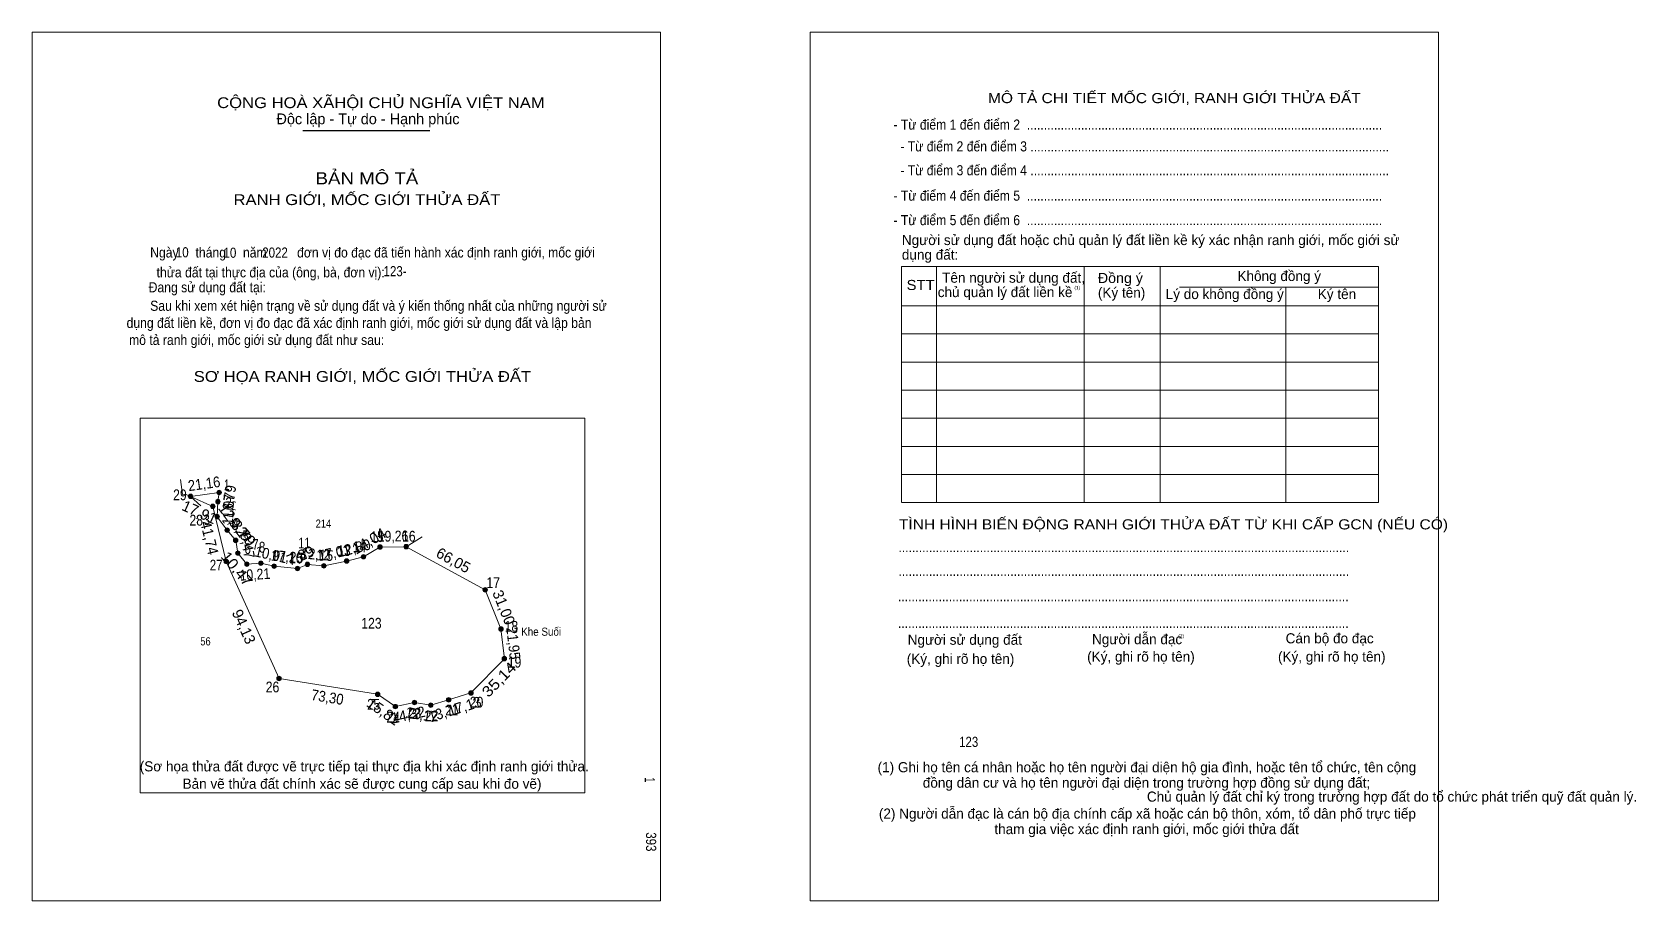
# Model space of a CAD drawing. Header units: metres. Extents: x 547008 to 548186, y 1844173 to 1844811.
import ezdxf
from ezdxf.enums import TextEntityAlignment as Align

# ---------------------------------------------------------------- set-up
doc = ezdxf.new("R2010")
doc.units = ezdxf.units.M
doc.header["$LTSCALE"] = 3
for name, color, linetype, lineweight in [('10', 7, 'Continuous', 13), ('16', 7, 'Continuous', 13), ('2', 7, 'Continuous', 13), ('20', 7, 'Continuous', 13), ('30', 7, 'Continuous', 13), ('4', 7, 'Continuous', 13)]:
    doc.layers.add(name, color=color, linetype=linetype, lineweight=lineweight)
for name, color, linetype in [('6', 7, 'Continuous'), ('8', 7, 'Continuous'), ('9', 7, 'Continuous')]:
    doc.layers.add(name, color=color, linetype=linetype)

msp = doc.modelspace()

# ---------------------------------------------------------------- hatches: boundary and pattern name
at = {"layer": '20'}
for points in [[(547126.315, 1844470.349, 1), (547123.025, 1844470.349, 1)], [(547146.405, 1844466.48, 1), (547143.115, 1844466.48, 1)], [(547147.285, 1844473.21, 1), (547143.995, 1844473.21, 1)], [(547142.645, 1844463, 1), (547139.355, 1844463, 1)], [(547145.825, 1844455.43, 1), (547142.535, 1844455.43, 1)], [(547153.195, 1844445.56, 1), (547149.905, 1844445.56, 1)], [(547159.475, 1844438.05, 1), (547156.185, 1844438.05, 1)], [(547161.065, 1844428.71, 1), (547157.775, 1844428.71, 1)], [(547265.365, 1844433.16, 1), (547262.075, 1844433.16, 1)], [(547284.623, 1844433.42, 1), (547281.333, 1844433.42, 1)], [(547152.565, 1844422.46, 1), (547149.275, 1844422.46, 1)], [(547167.705, 1844420.61, 1), (547164.415, 1844420.61, 1)], [(547177.895, 1844421.25, 1), (547174.605, 1844421.25, 1)], [(547187.665, 1844419.05, 1), (547184.375, 1844419.05, 1)], [(547204.835, 1844417.42, 1), (547201.545, 1844417.42, 1)], [(547212.125, 1844420.45, 1), (547208.835, 1844420.45, 1)], [(547224.225, 1844419.37, 1), (547220.935, 1844419.37, 1)], [(547240.875, 1844422.86, 1), (547237.585, 1844422.86, 1)], [(547253.275, 1844426.02, 1), (547249.985, 1844426.02, 1)], [(547342.565, 1844401.72, 1), (547339.275, 1844401.72, 1)], [(547354.169, 1844372.979, 1), (547350.879, 1844372.979, 1)], [(547356.668, 1844351.174, 1), (547353.378, 1844351.174, 1)], [(547191.275, 1844336.66, 1), (547187.985, 1844336.66, 1)], [(547263.645, 1844325, 1), (547260.355, 1844325, 1)], [(547332.145, 1844326, 1), (547328.855, 1844326, 1)], [(547276.645, 1844316, 1), (547273.355, 1844316, 1)], [(547290.645, 1844319, 1), (547287.355, 1844319, 1)], [(547302.645, 1844317, 1), (547299.355, 1844317, 1)], [(547315.756, 1844321, 1), (547312.466, 1844321, 1)]]:
    msp.add_hatch(color=256, dxfattribs=at).paths.add_polyline_path(points)

# ---------------------------------------------------------------- linework, layer by layer
at = {"layer": '10'}
msp.add_lwpolyline([(547355.02, 1844351.17), (547330.5, 1844326), (547314.11, 1844321), (547301, 1844317), (547289, 1844319), (547275, 1844316), (547262, 1844325), (547189.63, 1844336.66), (547150.92, 1844422.46), (547141, 1844463), (547124.67, 1844470.35), (547145.64, 1844473.21), (547144.76, 1844466.48), (547144.18, 1844455.43), (547151.55, 1844445.56), (547157.83, 1844438.05), (547159.42, 1844428.71), (547166.06, 1844420.61), (547176.25, 1844421.25), (547186.02, 1844419.05), (547203.19, 1844417.42), (547210.48, 1844420.45), (547222.58, 1844419.37), (547239.23, 1844422.86), (547251.63, 1844426.02), (547263.72, 1844433.16), (547282.98, 1844433.42), (547340.92, 1844401.72), (547352.52, 1844372.98)], close=True, dxfattribs=at)
at = {"layer": '16'}
for p, q in [((547117.36, 1844482.66), (547118.83, 1844471.81)), ((547118.83, 1844471.81), (547121, 1844472)), ((547121, 1844472), (547124.67, 1844470.35)), ((547124.67, 1844470.35), (547132.21, 1844463.53)), ((547282.98, 1844433.42), (547294.7, 1844440.55))]:
    msp.add_line(p, q, dxfattribs=at)
at = {"layer": '2'}
msp.add_lwpolyline([(547008.34, 1844811.29), (547469.61, 1844811.29), (547469.61, 1844173.29), (547008.34, 1844173.29)], close=True, dxfattribs=at)
at = {"layer": '20'}
for centre in [(547124.67, 1844470.349), (547144.76, 1844466.48), (547145.64, 1844473.21), (547141, 1844463), (547144.18, 1844455.43), (547151.55, 1844445.56), (547157.83, 1844438.05), (547159.42, 1844428.71), (547263.72, 1844433.16), (547282.978, 1844433.42), (547150.92, 1844422.46), (547166.06, 1844420.61), (547176.25, 1844421.25), (547186.02, 1844419.05), (547203.19, 1844417.42), (547210.48, 1844420.45), (547222.58, 1844419.37), (547239.23, 1844422.86), (547251.63, 1844426.02), (547340.92, 1844401.72), (547352.524, 1844372.979), (547355.023, 1844351.174), (547189.63, 1844336.66), (547262, 1844325), (547330.5, 1844326), (547275, 1844316), (547289, 1844319), (547301, 1844317), (547314.111, 1844321)]:
    msp.add_circle(centre, 1.645, dxfattribs=at)
at = {"layer": '30', "lineweight": 25}
msp.add_line((547207.11, 1844738.98), (547300.39, 1844738.98), dxfattribs=at)
at = {"layer": '30'}
for p, q in [((547646.62, 1844639.2), (547996.72, 1844639.2)), ((547646.62, 1844639.2), (547646.62, 1844465.76)), ((547672.14, 1844639.2), (547672.14, 1844465.76)), ((547780.65, 1844639.2), (547780.65, 1844465.76)), ((547836.48, 1844639.41), (547836.48, 1844465.76)), ((547996.72, 1844639.2), (547996.72, 1844465.76)), ((547850.64, 1844623.93), (547996.72, 1844623.93)), ((547928.62, 1844623.72), (547928.62, 1844465.76)), ((547646.85, 1844610.3), (547996.72, 1844610.3)), ((547646.85, 1844589.65), (547996.72, 1844589.65)), ((547646.85, 1844569), (547996.72, 1844569)), ((547646.85, 1844548.35), (547996.72, 1844548.35)), ((547646.85, 1844527.7), (547996.72, 1844527.7)), ((547646.85, 1844507.06), (547996.72, 1844507.06)), ((547646.85, 1844486.41), (547996.72, 1844486.41)), ((547646.85, 1844465.76), (547996.72, 1844465.76))]:
    msp.add_line(p, q, dxfattribs=at)
msp.add_lwpolyline([(547087.69, 1844252.75), (547087.69, 1844527.69), (547414.08, 1844527.69), (547414.08, 1844252.75)], close=True, dxfattribs=at)
at = {"layer": '4'}
msp.add_lwpolyline([(547579.61, 1844811.29), (548040.88, 1844811.29), (548040.88, 1844173.29), (547579.61, 1844173.29)], close=True, dxfattribs=at)

# ---------------------------------------------------------------- texts
at = {"layer": '10', "width": 0.85}
for s, p in [('10', (547113.89, 1844645.89)), ('10', (547148.89, 1844645.54)), ('2022', (547177.3, 1844645.67)), ('123-', (547266.35, 1844631.99))]:
    msp.add_text(s, height=7.431, dxfattribs=at).set_placement(p)
msp.add_text('123', height=7.431, dxfattribs=at).set_placement((547695.875, 1844286.37), align=Align.CENTER)
at = {"layer": '10'}
for s, width, p in [('1', 0.7, (547458.13, 1844264.1)), ('393', 0.85, (547459.05, 1844223.71))]:
    msp.add_text(s, height=7.432, rotation=270, dxfattribs=dict(at, width=width)).set_placement(p)
at = {"layer": '16'}
for s, width, p in [('214', 0.85, (547222.195, 1844447.35)), ('Khe Suối', 0.9, (547382.035, 1844368)), ('56', 0.85, (547135.635, 1844360.92))]:
    msp.add_text(s, height=6, dxfattribs=dict(at, width=width)).set_placement(p, align=Align.CENTER)
at = {"layer": '30'}
for s, height, width, p in [('CỘNG HOÀ XÃHỘI CHỦ NGHĨA VIỆT NAM', 7.927, 1.15, (547144.21, 1844755.45)), ('MÔ TẢ CHI TIẾT MỐC GIỚI, RANH GIỚI THỬA ĐẤT', 7.429, 1.15, (547710.03, 1844759.1)), ('- Từ điểm 2 đến điểm 3 ..........................................................................................................', 7.429, 0.9, (547645.72, 1844723.66)), ('- Từ điểm 3 đến điểm 4 ..........................................................................................................', 7.429, 0.9, (547645.72, 1844706.1)), ('Ngày     tháng     năm         đơn vị đo đạc đã tiến hành xác định ranh giới, mốc giới', 7.432, 0.9, (547095.02, 1844645.76)), ('Đồng ý', 7.429, 1.05, (547790.74, 1844627.01)), ('STT', 7.429, 1.1, (547650.3, 1844621.87)), ('Sau khi xem xét hiện trạng về sử dụng đất và ý kiến thống nhất của những người sử', 7.432, 0.9, (547095.02, 1844606.6)), ('dụng đất liền kề, đơn vị đo đạc đã xác định ranh giới, mốc giới sử dụng đất và lập bản', 7.432, 0.9, (547077.7, 1844594.06)), ('mô tả ranh giới, mốc giới sử dụng đất như sau:', 7.432, 0.9, (547079.51, 1844581.52)), ('TÌNH HÌNH BIẾN ĐỘNG RANH GIỚI THỬA ĐẤT TỪ KHI CẤP GCN (NẾU CÓ)', 7.429, 1.15, (547644.62, 1844446.09))]:
    msp.add_text(s, height=height, dxfattribs=dict(at, width=width)).set_placement(p)
for s, height, p in [('Độc lập - Tự do - Hạnh phúc', 7.927, (547187.75, 1844743.61)), ('Người sử dụng đất hoặc chủ quản lý đất liền kề ký xác nhận ranh giới, mốc giới sử', 7.429, (547646.84, 1844654.89)), ('dụng đất:', 7.429, (547646.84, 1844644.15)), ('Tên người sử dụng đất,', 7.429, (547676.41, 1844627.23)), ('Không đồng ý', 7.429, (547893.2, 1844628.47)), ('chủ quản lý đất liền kề', 7.429, (547673.18, 1844616.67)), ('(1)', 2.477, (547773.52, 1844622.37)), ('(Ký tên)', 7.429, (547790.74, 1844616.28)), ('Lý do không đồng ý', 7.429, (547840.51, 1844615.24)), ('Ký tên', 7.429, (547952.16, 1844615.24)), ('Người dẫn đạc', 7.429, (547786.43, 1844361.8)), ('Người sử dụng đất', 7.429, (547651.11, 1844361.39)), ('(2)', 2.477, (547849.79, 1844366.64)), ('Cán bộ đo đạc', 7.429, (547928.55, 1844362.42)), ('(Ký, ghi rõ họ tên)', 7.429, (547650.43, 1844347.35)), ('(Ký, ghi rõ họ tên)', 7.429, (547782.85, 1844349)), ('(Ký, ghi rõ họ tên)', 7.429, (547922.94, 1844349)), ('Chủ quản lý đất chỉ ký trong trường hợp đất do tổ chức phát triển quỹ đất quản lý.', 7.429, (547826.71, 1844246.17))]:
    msp.add_text(s, height=height, dxfattribs=at).set_placement(p)
for s, height, width, p in [('- Từ điểm 1 đến điểm 2  .........................................................................................................', 7.429, 0.9, (547820.03, 1844739.65)), ('BẢN MÔ TẢ', 8.918, 1.15, (547254.145, 1844699.48)), ('RANH GIỚI, MỐC GIỚI THỬA ĐẤT', 7.927, 1.15, (547254.16, 1844684.26)), ('- Từ điểm 4 đến điểm 5  .........................................................................................................', 7.429, 0.9, (547820.03, 1844687.45)), ('- Từ điểm 5 đến điểm 6  .........................................................................................................', 7.429, 0.9, (547820.03, 1844669.5)), ('thửa đất tại thực địa của (ông, bà, đơn vị):', 7.432, 0.9, (547183.48, 1844631.15)), ('Đang sử dụng đất tại:', 7.432, 0.9, (547136.94, 1844620.19)), ('SƠ HỌA RANH GIỚI, MỐC GIỚI THỬA ĐẤT', 7.927, 1.15, (547250.86, 1844554.44)), ('.....................................................................................................................................', 7.44, 0.9, (547809.725, 1844429.45)), ('.....................................................................................................................................', 7.44, 0.9, (547809.725, 1844411.92)), ('.....................................................................................................................................', 7.44, 0.9, (547809.375, 1844393.33)), ('.....................................................................................................................................', 7.44, 0.9, (547809.375, 1844373.71))]:
    msp.add_text(s, height=height, dxfattribs=dict(at, width=width)).set_placement(p, align=Align.CENTER)
for s, height, p in [('(Sơ họa thửa đất được vẽ trực tiếp tại thực địa khi xác định ranh giới thửa.', 7.432, (547252.185, 1844268.41)), ('(1) Ghi họ tên cá nhân hoặc họ tên người đại diện hộ gia đình, hoặc tên tổ chức, tên cộng', 7.429, (547826.715, 1844267.78)), ('Bản vẽ thửa đất chính xác sẽ được cung cấp sau khi đo vẽ)', 7.432, (547250.56, 1844255.65)), ('đồng dân cư và họ tên người đại diện trong trường hợp đồng sử dụng đất;', 7.429, (547826.4, 1844256.42)), ('(2) Người dẫn đạc là cán bộ địa chính cấp xã hoặc cán bộ thôn, xóm, tổ dân phố trực tiếp', 7.429, (547827.085, 1844233.72)), ('tham gia việc xác định ranh giới, mốc giới thửa đất', 7.429, (547826.48, 1844222.35))]:
    msp.add_text(s, height=height, dxfattribs=at).set_placement(p, align=Align.CENTER)
at = {"layer": '6', "width": 0.85}
msp.add_text('123', height=7.898, dxfattribs=at).set_placement((547257.46, 1844373.25), align=Align.CENTER)
at = {"layer": '8'}
for s, rotation, width, p in [('21,16', 7.769, 0.9, (547135.161, 1844475.764)), ('6,79', 82.55, 0.9, (547157.014, 1844468.823)), ('11,07', 86.995, 0.85, (547156.316, 1844460.543)), ('12,32', 306.749, 1.05, (547152.8, 1844450.493)), ('9,79', 309.903, 1.15, (547159.841, 1844441.803)), ('41,74', 283.75, 0.95, (547134.682, 1844438.964)), ('9,47', 279.661, 0.9, (547162.634, 1844433.378)), ('19,26', 0.773, 0.85, (547273.352, 1844437.236)), ('10,01', 347.31, 0.9, (547182.873, 1844423.806)), ('17,25', 354.577, 0.9, (547195.357, 1844422.132)), ('12,15', 354.9, 0.9, (547217.239, 1844423.81)), ('17,01', 11.838, 0.9, (547230.905, 1844425.147)), ('12,80', 14.297, 0.95, (547245.435, 1844428.517)), ('10,47', 309.343, 1.1, (547155.638, 1844414.638)), ('10,21', 3.594, 0.85, (547172.152, 1844409.119)), ('21,95', 276.538, 0.9, (547357.753, 1844362.075)), ('35,14', 45.75, 1.15, (547353.935, 1844333.08)), ('73,30', 350.847, 0.9, (547224.567, 1844319.03)), ('14,32', 12.095, 0.95, (547285.318, 1844306.092)), ('12,17', 350.538, 0.9, (547293.706, 1844306.206)), ('13,71', 16.966, 0.9, (547312.168, 1844308.018)), ('17,13', 16.966, 0.95, (547326.918, 1844312.522))]:
    msp.add_text(s, height=7.898, rotation=rotation, dxfattribs=dict(at, width=width)).set_placement(p, align=Align.CENTER)
for s, rotation, p in [('17,91', 335.771, (547129.604, 1844455.143)), ('14,04', 30.565, (547257.677, 1844434.182)), ('7,89', 22.57, (547206.844, 1844423.215)), ('66,05', 331.317, (547315.745, 1844420)), ('31,00', 291.986, (547350.98, 1844387.343)), ('94,13', 294.283, (547160.212, 1844373.054)), ('15,81', 325.305, (547264.007, 1844309.201))]:
    msp.add_text(s, height=7.898, rotation=rotation, dxfattribs=at).set_placement(p, align=Align.CENTER)
at = {"layer": '9'}
for s, width, p in [('1', 0.7, (547151.215, 1844474.86)), ('29', 0.85, (547116.855, 1844467.53)), ('2', 0.8, (547152.635, 1844461.81)), ('28', 0.85, (547128.86, 1844448.95)), ('3', 0.75, (547136.63, 1844449.19)), ('4', 0.85, (547157.745, 1844446.51)), ('5', 0.75, (547165, 1844437.41)), ('15', 0.8, (547261.59, 1844436.82)), ('16', 0.85, (547284.89, 1844437.14)), ('6', 0.8, (547166.615, 1844428.04)), ('7', 0.8, (547172.375, 1844431.14)), ('8', 0.8, (547177.19, 1844429.11)), ('9', 0.8, (547187.275, 1844422.9)), ('11', 0.75, (547208.09, 1844432.11)), ('12', 0.85, (547222.12, 1844423.31)), ('13', 0.8, (547237.445, 1844426.6)), ('14', 0.85, (547248.625, 1844429.37)), ('27', 0.8, (547143.455, 1844415.94)), ('10', 0.85, (547202.02, 1844421.28)), ('17', 0.85, (547346.83, 1844403.02)), ('18', 0.85, (547360.19, 1844370.98)), ('19', 0.85, (547362.495, 1844344.67)), ('26', 0.85, (547184.84, 1844326.44)), ('25', 0.8, (547259.06, 1844313.72)), ('24', 0.85, (547273.46, 1844304.31)), ('23', 0.8, (547289.185, 1844307.16)), ('22', 0.85, (547301.52, 1844305.17)), ('21', 0.8, (547316.425, 1844309.5)), ('20', 0.85, (547334.61, 1844315.31))]:
    msp.add_text(s, height=7.898, dxfattribs=dict(at, width=width)).set_placement(p, align=Align.CENTER)

doc.saveas('drawing.dxf')
